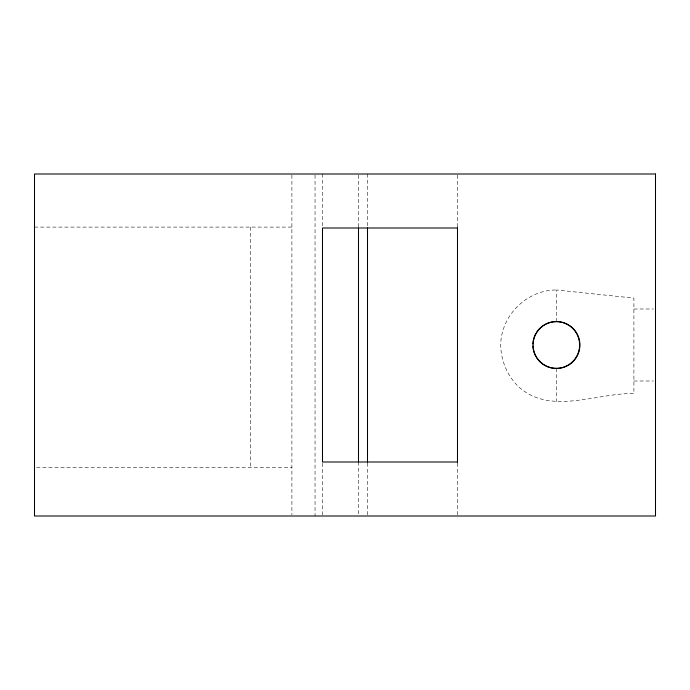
<?xml version="1.0" encoding="UTF-8"?>
<svg xmlns="http://www.w3.org/2000/svg" width="690" height="690" viewBox="0 0 690 690"><rect width="100%" height="100%" fill="white"/><g stroke="black" fill="none" stroke-linecap="round" stroke-linejoin="round"><path stroke-width="0.52" stroke-dasharray="3.45 2.59" d="M556.244 321.6L556.502 289.998L633.903 298.097L633.903 393.498C596.022 392.86 548.679 416.424 517.043 385.253C506.934 374.549 501.13 360.516 500.699 345.802C500.509 315.934 526.634 289.809 556.502 289.998M34.5 227.096L291.896 227.096M633.903 308.999L653.439 308.999M633.903 381.001L653.439 381.001M36.648 467.397L291.896 467.397M556.244 368.4L556.502 401.597M457.496 175.062L457.496 226.941M457.496 463.059L457.496 514.938M367.503 174.001L367.503 226.941M367.503 463.059L367.503 514.938M358.498 175.062L358.498 228.002M358.498 461.998L358.498 514.938M322.497 174.001L322.497 226.7M322.497 463.3L322.497 514.921M315.045 175.079L315.045 515.999M291.896 175.062L291.896 514.947M250.496 227.096L250.496 467.397"/><path stroke-width="1.03" d="M457.496 228.002L322.497 228.002L322.497 461.998L457.496 461.998M457.496 227.778L457.496 462.222M367.503 227.778L367.503 462.222M358.498 228.002L358.498 461.998M536.51 332.433A23.4 23.4 0 0 1 571.544 327.293A23.4 23.4 0 0 1 571.544 362.707A23.4 23.4 0 0 1 536.51 357.567M535.983 356.704A23.4 23.4 0 0 1 533.646 351.055M533.405 350.072A23.4 23.4 0 0 1 532.87 346.018M532.87 343.982A23.4 23.4 0 0 1 533.405 339.929M533.646 338.945A23.4 23.4 0 0 1 535.983 333.296M655.5 174.001L34.5 174.001L34.5 515.999L655.5 515.999L655.5 174.001M539.951 361.543A23.4 23.4 0 0 0 579.1 351.055A23.4 23.4 0 0 0 550.448 322.394A23.4 23.4 0 0 0 539.951 361.543"/></g></svg>
